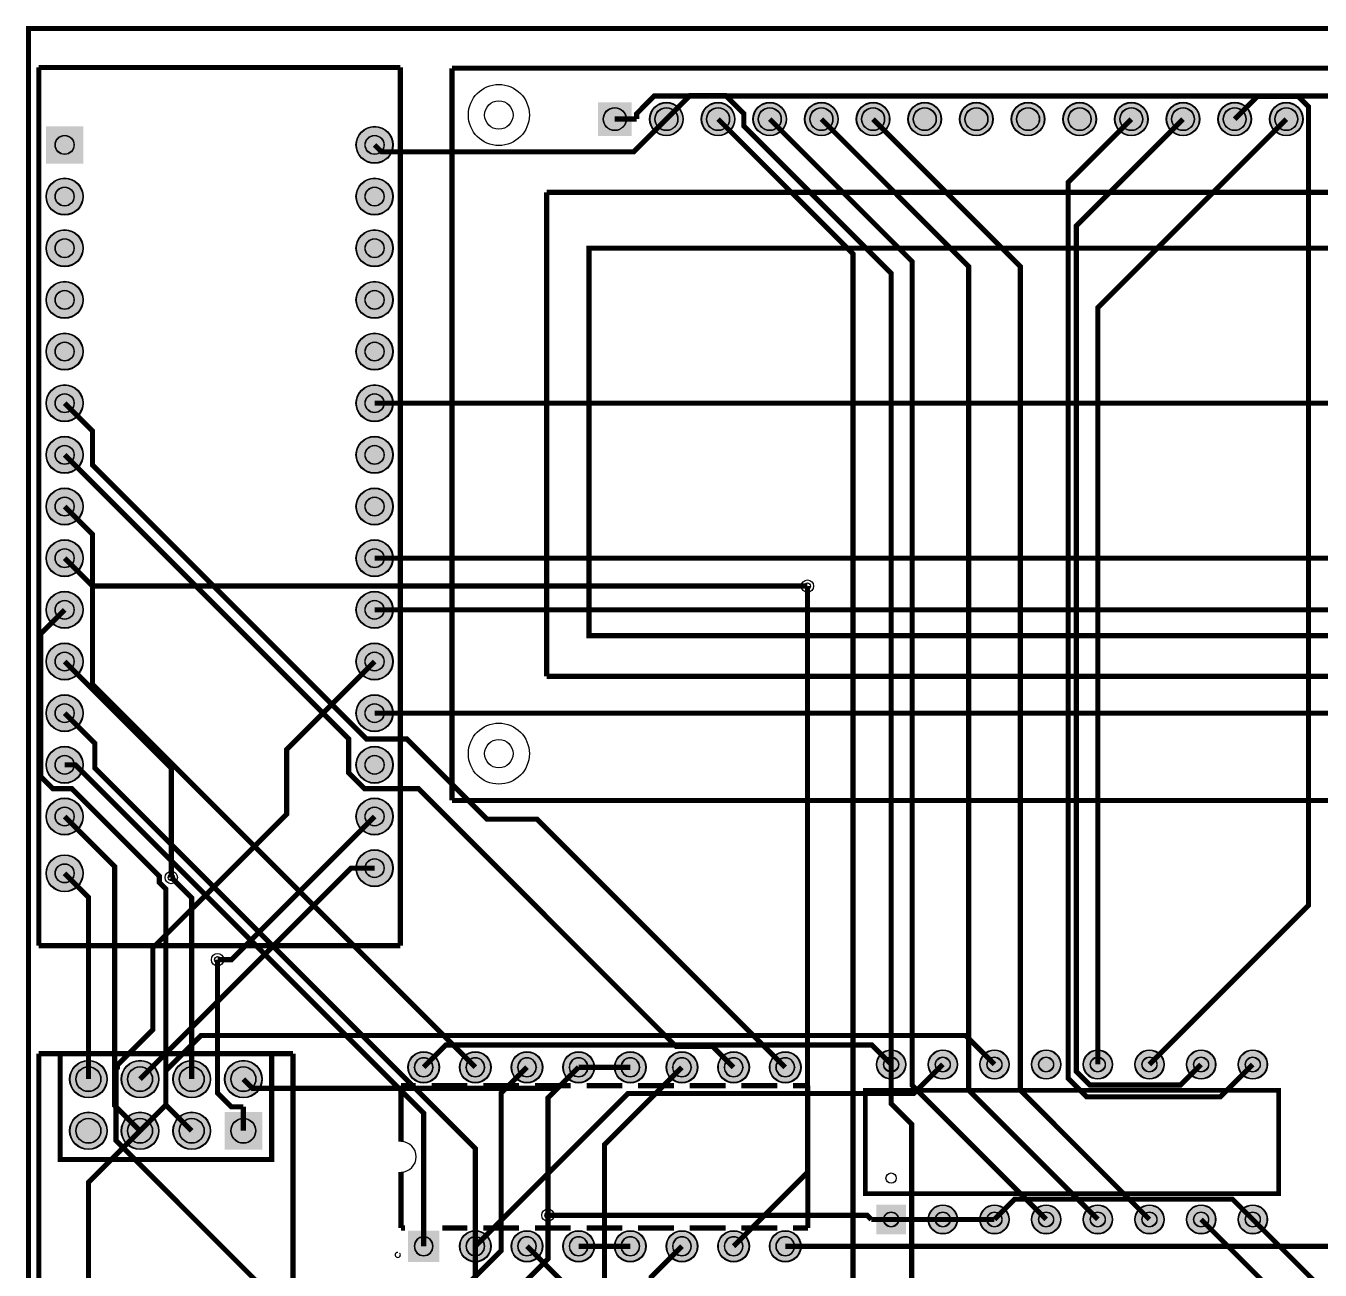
# Model space of a CAD drawing. Header units: millimetres. Extents: x 7 to 110, y 7 to 103.
# Drawn here: x 6.7 to 70.4, y 42.2 to 103.4 of the extents above; entities that cross this region are included whole.
import ezdxf

# ---------------------------------------------------------------- set-up
doc = ezdxf.new("R2010")
doc.units = ezdxf.units.MM
for name, color, linetype, true_color in [('BoardOutLine', 7, 'Continuous', 0xff00ff), ('BottomLayer', 7, 'Continuous', 0x0000ff), ('BottomSolderMaskLayer', 7, 'Continuous', 0xaa00ff), ('Document', 7, 'Continuous', 0xffffff), ('Hole', 7, 'Continuous', 0x222222), ('Multi-Layer', 7, 'Continuous', 0xc0c0c0), ('TopLayer', 7, 'Continuous', 0xff0000), ('TopSilkLayer', 7, 'Continuous', 0xffcc00), ('TopSolderMaskLayer', 7, 'Continuous', 0x800080)]:
    doc.layers.add(name, color=color, linetype=linetype, true_color=true_color)

msp = doc.modelspace()

# ---------------------------------------------------------------- hatches: boundary and pattern name
at = {"layer": 'BottomSolderMaskLayer'}
for points in [[(34.861, 99.621), (36.511, 99.621), (36.511, 97.971), (34.861, 97.971)], [(37.401, 98.796, 1), (39.051, 98.796, 1)], [(39.941, 98.796, 1), (41.591, 98.796, 1)], [(42.481, 98.796, 1), (44.131, 98.796, 1)], [(45.021, 98.796, 1), (46.672, 98.796, 1)], [(47.561, 98.796, 1), (49.212, 98.796, 1)], [(50.101, 98.796, 1), (51.752, 98.796, 1)], [(52.641, 98.796, 1), (54.292, 98.796, 1)], [(55.181, 98.796, 1), (56.832, 98.796, 1)], [(57.721, 98.796, 1), (59.372, 98.796, 1)], [(60.261, 98.796, 1), (61.912, 98.796, 1)], [(62.801, 98.796, 1), (64.452, 98.796, 1)], [(65.341, 98.796, 1), (66.992, 98.796, 1)], [(67.881, 98.796, 1), (69.532, 98.796, 1)], [(9.55, 98.44), (9.55, 96.612), (7.722, 96.612), (7.722, 98.44)], [(22.962, 97.526, 1), (24.79, 97.526, 1)], [(7.722, 94.986, 1), (9.55, 94.986, 1)], [(22.962, 94.986, 1), (24.79, 94.986, 1)], [(7.722, 92.446, 1), (9.55, 92.446, 1)], [(22.962, 92.446, 1), (24.79, 92.446, 1)], [(7.722, 89.906, 1), (9.55, 89.906, 1)], [(22.962, 89.906, 1), (24.79, 89.906, 1)], [(7.722, 87.366, 1), (9.55, 87.366, 1)], [(22.962, 87.366, 1), (24.79, 87.366, 1)], [(7.722, 84.826, 1), (9.55, 84.826, 1)], [(22.962, 84.826, 1), (24.79, 84.826, 1)], [(7.722, 82.286, 1), (9.55, 82.286, 1)], [(22.962, 82.286, 1), (24.79, 82.286, 1)], [(7.722, 79.746, 1), (9.55, 79.746, 1)], [(22.962, 79.746, 1), (24.79, 79.746, 1)], [(7.722, 77.206, 1), (9.55, 77.206, 1)], [(22.962, 77.206, 1), (24.79, 77.206, 1)], [(7.722, 74.666, 1), (9.55, 74.666, 1)], [(22.962, 74.666, 1), (24.79, 74.666, 1)], [(7.722, 72.126, 1), (9.55, 72.126, 1)], [(22.962, 72.126, 1), (24.79, 72.126, 1)], [(7.722, 69.586, 1), (9.55, 69.586, 1)], [(22.962, 69.586, 1), (24.79, 69.586, 1)], [(7.722, 67.046, 1), (9.55, 67.046, 1)], [(22.962, 67.046, 1), (24.79, 67.046, 1)], [(7.722, 64.506, 1), (9.55, 64.506, 1)], [(22.962, 64.506, 1), (24.79, 64.506, 1)], [(7.722, 61.712, 1), (9.55, 61.712, 1)], [(22.962, 61.966, 1), (24.79, 61.966, 1)], [(25.514, 52.175, 1), (27.065, 52.175, 1)], [(28.054, 52.175, 1), (29.605, 52.175, 1)], [(30.594, 52.175, 1), (32.145, 52.175, 1)], [(33.134, 52.175, 1), (34.685, 52.175, 1)], [(35.674, 52.175, 1), (37.225, 52.175, 1)], [(38.214, 52.175, 1), (39.765, 52.175, 1)], [(40.754, 52.175, 1), (42.305, 52.175, 1)], [(43.294, 52.175, 1), (44.845, 52.175, 1)], [(48.552, 52.314, 1), (50, 52.314, 1)], [(51.092, 52.314, 1), (52.54, 52.314, 1)], [(53.632, 52.314, 1), (55.08, 52.314, 1)], [(56.172, 52.314, 1), (57.62, 52.314, 1)], [(58.712, 52.314, 1), (60.16, 52.314, 1)], [(61.252, 52.314, 1), (62.7, 52.314, 1)], [(63.792, 52.314, 1), (65.24, 52.314, 1)], [(66.332, 52.314, 1), (67.78, 52.314, 1)], [(8.881, 51.594, 1), (10.731, 51.594, 1)], [(11.421, 51.594, 1), (13.272, 51.594, 1)], [(13.961, 51.594, 1), (15.812, 51.594, 1)], [(16.501, 51.594, 1), (18.352, 51.594, 1)], [(8.881, 49.054, 1), (10.731, 49.054, 1)], [(11.421, 49.054, 1), (13.272, 49.054, 1)], [(13.961, 49.054, 1), (15.812, 49.054, 1)], [(18.349, 49.979), (16.498, 49.979), (16.498, 48.128), (18.349, 48.128)], [(48.552, 45.418), (50, 45.418), (50, 43.97), (48.552, 43.97)], [(51.092, 44.694, 1), (52.54, 44.694, 1)], [(53.632, 44.694, 1), (55.08, 44.694, 1)], [(56.172, 44.694, 1), (57.62, 44.694, 1)], [(58.712, 44.694, 1), (60.16, 44.694, 1)], [(61.252, 44.694, 1), (62.7, 44.694, 1)], [(63.792, 44.694, 1), (65.24, 44.694, 1)], [(66.332, 44.694, 1), (67.78, 44.694, 1)], [(25.514, 42.599), (25.514, 44.15), (27.065, 44.15), (27.065, 42.599)], [(28.054, 43.375, 1), (29.605, 43.375, 1)], [(30.594, 43.375, 1), (32.145, 43.375, 1)], [(33.134, 43.375, 1), (34.685, 43.375, 1)], [(35.674, 43.375, 1), (37.225, 43.375, 1)], [(38.214, 43.375, 1), (39.765, 43.375, 1)], [(40.754, 43.375, 1), (42.305, 43.375, 1)], [(43.294, 43.375, 1), (44.845, 43.375, 1)]]:
    msp.add_hatch(color=256, dxfattribs=at).paths.add_polyline_path(points)
at = {"layer": 'Multi-Layer'}
for points in [[(34.886, 99.596), (36.486, 99.596), (36.486, 97.996), (34.886, 97.996)], [(37.426, 98.796, 1), (39.026, 98.796, 1)], [(39.966, 98.796, 1), (41.566, 98.796, 1)], [(42.506, 98.796, 1), (44.106, 98.796, 1)], [(45.046, 98.796, 1), (46.646, 98.796, 1)], [(47.586, 98.796, 1), (49.186, 98.796, 1)], [(50.126, 98.796, 1), (51.726, 98.796, 1)], [(52.666, 98.796, 1), (54.266, 98.796, 1)], [(55.206, 98.796, 1), (56.806, 98.796, 1)], [(57.746, 98.796, 1), (59.346, 98.796, 1)], [(60.286, 98.796, 1), (61.886, 98.796, 1)], [(62.826, 98.796, 1), (64.426, 98.796, 1)], [(65.366, 98.796, 1), (66.966, 98.796, 1)], [(67.906, 98.796, 1), (69.506, 98.796, 1)], [(9.525, 98.415), (9.525, 96.637), (7.747, 96.637), (7.747, 98.415)], [(22.987, 97.526, 1), (24.765, 97.526, 1)], [(7.747, 94.986, 1), (9.525, 94.986, 1)], [(22.987, 94.986, 1), (24.765, 94.986, 1)], [(7.747, 92.446, 1), (9.525, 92.446, 1)], [(22.987, 92.446, 1), (24.765, 92.446, 1)], [(7.747, 89.906, 1), (9.525, 89.906, 1)], [(22.987, 89.906, 1), (24.765, 89.906, 1)], [(7.747, 87.366, 1), (9.525, 87.366, 1)], [(22.987, 87.366, 1), (24.765, 87.366, 1)], [(7.747, 84.826, 1), (9.525, 84.826, 1)], [(22.987, 84.826, 1), (24.765, 84.826, 1)], [(7.747, 82.286, 1), (9.525, 82.286, 1)], [(22.987, 82.286, 1), (24.765, 82.286, 1)], [(7.747, 79.746, 1), (9.525, 79.746, 1)], [(22.987, 79.746, 1), (24.765, 79.746, 1)], [(7.747, 77.206, 1), (9.525, 77.206, 1)], [(22.987, 77.206, 1), (24.765, 77.206, 1)], [(7.747, 74.666, 1), (9.525, 74.666, 1)], [(22.987, 74.666, 1), (24.765, 74.666, 1)], [(7.747, 72.126, 1), (9.525, 72.126, 1)], [(22.987, 72.126, 1), (24.765, 72.126, 1)], [(7.747, 69.586, 1), (9.525, 69.586, 1)], [(22.987, 69.586, 1), (24.765, 69.586, 1)], [(7.747, 67.046, 1), (9.525, 67.046, 1)], [(22.987, 67.046, 1), (24.765, 67.046, 1)], [(7.747, 64.506, 1), (9.525, 64.506, 1)], [(22.987, 64.506, 1), (24.765, 64.506, 1)], [(7.747, 61.712, 1), (9.525, 61.712, 1)], [(22.987, 61.966, 1), (24.765, 61.966, 1)], [(25.539, 52.175, 1), (27.039, 52.175, 1)], [(28.079, 52.175, 1), (29.579, 52.175, 1)], [(30.619, 52.175, 1), (32.119, 52.175, 1)], [(33.159, 52.175, 1), (34.659, 52.175, 1)], [(35.699, 52.175, 1), (37.199, 52.175, 1)], [(38.239, 52.175, 1), (39.739, 52.175, 1)], [(40.779, 52.175, 1), (42.279, 52.175, 1)], [(43.319, 52.175, 1), (44.819, 52.175, 1)], [(48.578, 52.314, 1), (49.975, 52.314, 1)], [(51.118, 52.314, 1), (52.515, 52.314, 1)], [(53.658, 52.314, 1), (55.055, 52.314, 1)], [(56.198, 52.314, 1), (57.595, 52.314, 1)], [(58.738, 52.314, 1), (60.135, 52.314, 1)], [(61.278, 52.314, 1), (62.675, 52.314, 1)], [(63.818, 52.314, 1), (65.215, 52.314, 1)], [(66.358, 52.314, 1), (67.755, 52.314, 1)], [(8.906, 51.594, 1), (10.706, 51.594, 1)], [(11.446, 51.594, 1), (13.246, 51.594, 1)], [(13.986, 51.594, 1), (15.786, 51.594, 1)], [(16.526, 51.594, 1), (18.326, 51.594, 1)], [(8.906, 49.054, 1), (10.706, 49.054, 1)], [(11.446, 49.054, 1), (13.246, 49.054, 1)], [(13.986, 49.054, 1), (15.786, 49.054, 1)], [(18.323, 49.953), (16.523, 49.953), (16.523, 48.153), (18.323, 48.153)], [(48.578, 45.392), (49.975, 45.392), (49.975, 43.995), (48.578, 43.995)], [(51.118, 44.694, 1), (52.515, 44.694, 1)], [(53.658, 44.694, 1), (55.055, 44.694, 1)], [(56.198, 44.694, 1), (57.595, 44.694, 1)], [(58.738, 44.694, 1), (60.135, 44.694, 1)], [(61.278, 44.694, 1), (62.675, 44.694, 1)], [(63.818, 44.694, 1), (65.215, 44.694, 1)], [(66.358, 44.694, 1), (67.755, 44.694, 1)], [(25.539, 42.625), (25.539, 44.125), (27.039, 44.125), (27.039, 42.625)], [(28.079, 43.375, 1), (29.579, 43.375, 1)], [(30.619, 43.375, 1), (32.119, 43.375, 1)], [(33.159, 43.375, 1), (34.659, 43.375, 1)], [(35.699, 43.375, 1), (37.199, 43.375, 1)], [(38.239, 43.375, 1), (39.739, 43.375, 1)], [(40.779, 43.375, 1), (42.279, 43.375, 1)], [(43.319, 43.375, 1), (44.819, 43.375, 1)]]:
    msp.add_hatch(color=256, dxfattribs=at).paths.add_polyline_path(points)
at = {"layer": 'TopSolderMaskLayer'}
for points in [[(34.861, 99.621), (36.511, 99.621), (36.511, 97.971), (34.861, 97.971)], [(37.401, 98.796, 1), (39.051, 98.796, 1)], [(39.941, 98.796, 1), (41.591, 98.796, 1)], [(42.481, 98.796, 1), (44.131, 98.796, 1)], [(45.021, 98.796, 1), (46.672, 98.796, 1)], [(47.561, 98.796, 1), (49.212, 98.796, 1)], [(50.101, 98.796, 1), (51.752, 98.796, 1)], [(52.641, 98.796, 1), (54.292, 98.796, 1)], [(55.181, 98.796, 1), (56.832, 98.796, 1)], [(57.721, 98.796, 1), (59.372, 98.796, 1)], [(60.261, 98.796, 1), (61.912, 98.796, 1)], [(62.801, 98.796, 1), (64.452, 98.796, 1)], [(65.341, 98.796, 1), (66.992, 98.796, 1)], [(67.881, 98.796, 1), (69.532, 98.796, 1)], [(9.55, 98.44), (9.55, 96.612), (7.722, 96.612), (7.722, 98.44)], [(22.962, 97.526, 1), (24.79, 97.526, 1)], [(7.722, 94.986, 1), (9.55, 94.986, 1)], [(22.962, 94.986, 1), (24.79, 94.986, 1)], [(7.722, 92.446, 1), (9.55, 92.446, 1)], [(22.962, 92.446, 1), (24.79, 92.446, 1)], [(7.722, 89.906, 1), (9.55, 89.906, 1)], [(22.962, 89.906, 1), (24.79, 89.906, 1)], [(7.722, 87.366, 1), (9.55, 87.366, 1)], [(22.962, 87.366, 1), (24.79, 87.366, 1)], [(7.722, 84.826, 1), (9.55, 84.826, 1)], [(22.962, 84.826, 1), (24.79, 84.826, 1)], [(7.722, 82.286, 1), (9.55, 82.286, 1)], [(22.962, 82.286, 1), (24.79, 82.286, 1)], [(7.722, 79.746, 1), (9.55, 79.746, 1)], [(22.962, 79.746, 1), (24.79, 79.746, 1)], [(7.722, 77.206, 1), (9.55, 77.206, 1)], [(22.962, 77.206, 1), (24.79, 77.206, 1)], [(7.722, 74.666, 1), (9.55, 74.666, 1)], [(22.962, 74.666, 1), (24.79, 74.666, 1)], [(7.722, 72.126, 1), (9.55, 72.126, 1)], [(22.962, 72.126, 1), (24.79, 72.126, 1)], [(7.722, 69.586, 1), (9.55, 69.586, 1)], [(22.962, 69.586, 1), (24.79, 69.586, 1)], [(7.722, 67.046, 1), (9.55, 67.046, 1)], [(22.962, 67.046, 1), (24.79, 67.046, 1)], [(7.722, 64.506, 1), (9.55, 64.506, 1)], [(22.962, 64.506, 1), (24.79, 64.506, 1)], [(7.722, 61.712, 1), (9.55, 61.712, 1)], [(22.962, 61.966, 1), (24.79, 61.966, 1)], [(25.514, 52.175, 1), (27.065, 52.175, 1)], [(28.054, 52.175, 1), (29.605, 52.175, 1)], [(30.594, 52.175, 1), (32.145, 52.175, 1)], [(33.134, 52.175, 1), (34.685, 52.175, 1)], [(35.674, 52.175, 1), (37.225, 52.175, 1)], [(38.214, 52.175, 1), (39.765, 52.175, 1)], [(40.754, 52.175, 1), (42.305, 52.175, 1)], [(43.294, 52.175, 1), (44.845, 52.175, 1)], [(48.552, 52.314, 1), (50, 52.314, 1)], [(51.092, 52.314, 1), (52.54, 52.314, 1)], [(53.632, 52.314, 1), (55.08, 52.314, 1)], [(56.172, 52.314, 1), (57.62, 52.314, 1)], [(58.712, 52.314, 1), (60.16, 52.314, 1)], [(61.252, 52.314, 1), (62.7, 52.314, 1)], [(63.792, 52.314, 1), (65.24, 52.314, 1)], [(66.332, 52.314, 1), (67.78, 52.314, 1)], [(8.881, 51.594, 1), (10.731, 51.594, 1)], [(11.421, 51.594, 1), (13.272, 51.594, 1)], [(13.961, 51.594, 1), (15.812, 51.594, 1)], [(16.501, 51.594, 1), (18.352, 51.594, 1)], [(8.881, 49.054, 1), (10.731, 49.054, 1)], [(11.421, 49.054, 1), (13.272, 49.054, 1)], [(13.961, 49.054, 1), (15.812, 49.054, 1)], [(18.349, 49.979), (16.498, 49.979), (16.498, 48.128), (18.349, 48.128)], [(48.552, 45.418), (50, 45.418), (50, 43.97), (48.552, 43.97)], [(51.092, 44.694, 1), (52.54, 44.694, 1)], [(53.632, 44.694, 1), (55.08, 44.694, 1)], [(56.172, 44.694, 1), (57.62, 44.694, 1)], [(58.712, 44.694, 1), (60.16, 44.694, 1)], [(61.252, 44.694, 1), (62.7, 44.694, 1)], [(63.792, 44.694, 1), (65.24, 44.694, 1)], [(66.332, 44.694, 1), (67.78, 44.694, 1)], [(25.514, 42.599), (25.514, 44.15), (27.065, 44.15), (27.065, 42.599)], [(28.054, 43.375, 1), (29.605, 43.375, 1)], [(30.594, 43.375, 1), (32.145, 43.375, 1)], [(33.134, 43.375, 1), (34.685, 43.375, 1)], [(35.674, 43.375, 1), (37.225, 43.375, 1)], [(38.214, 43.375, 1), (39.765, 43.375, 1)], [(40.754, 43.375, 1), (42.305, 43.375, 1)], [(43.294, 43.375, 1), (44.845, 43.375, 1)]]:
    msp.add_hatch(color=256, dxfattribs=at).paths.add_polyline_path(points)

# ---------------------------------------------------------------- linework, layer by layer
at = {"layer": 'BoardOutLine', "const_width": 0.254}
msp.add_lwpolyline([(6.858, 103.251), (109.093, 103.251), (109.093, 6.655), (6.858, 6.655), (6.858, 103.251)], close=True, dxfattribs=at)
at = {"layer": 'BottomLayer', "const_width": 0.254}
for points in [[(38.226, 98.796), (39.379, 99.949), (41.151, 99.949), (42.036, 99.064), (42.036, 98.456), (49.276, 91.216), (49.276, 52.314)], [(66.166, 98.796), (67.278, 99.908), (69.301, 99.908), (69.797, 99.411), (69.797, 60.135), (61.976, 52.314)], [(40.766, 98.796), (47.399, 92.164), (47.399, 39.559), (64.605, 22.352), (66.147, 22.352)], [(56.896, 44.694), (50.312, 51.278), (50.312, 91.79), (43.306, 98.796)], [(59.436, 44.694), (53.086, 51.044), (53.086, 91.556), (45.846, 98.796)], [(61.976, 44.694), (55.626, 51.044), (55.626, 91.556), (48.386, 98.796)], [(67.056, 52.314), (65.463, 50.72), (58.887, 50.72), (57.976, 51.631), (57.976, 95.686), (61.086, 98.796)], [(64.516, 52.314), (63.511, 51.308), (59.038, 51.308), (58.384, 51.962), (58.384, 93.554), (63.626, 98.796)], [(59.436, 52.314), (59.436, 89.526), (68.706, 98.796)], [(8.636, 84.826), (10.006, 83.456), (10.006, 81.793), (23.483, 68.316), (25.463, 68.316), (29.407, 64.372), (31.872, 64.372), (44.069, 52.175)], [(41.529, 52.175), (40.498, 53.206), (38.696, 53.206), (26.027, 65.876), (23.383, 65.876), (22.606, 66.653), (22.606, 68.316), (8.636, 82.286)], [(28.829, 52.175), (10.006, 70.998), (10.006, 78.376), (8.636, 79.746)], [(41.529, 43.375), (45.16, 47.005), (45.16, 75.836)], [(8.636, 74.666), (7.465, 73.495), (7.465, 66.472), (8.062, 65.875), (8.983, 65.875), (13.295, 61.564), (13.295, 61.264), (13.616, 60.942), (13.616, 50.324), (14.886, 49.054)], [(8.636, 69.586), (10.125, 68.097), (10.125, 66.881), (28.829, 48.177), (28.829, 43.375)], [(26.289, 43.375), (26.289, 49.926), (9.169, 67.046), (8.636, 67.046)], [(8.636, 64.506), (11.096, 62.046), (11.096, 50.304), (12.346, 49.054)], [(9.806, 51.594), (9.806, 60.542), (8.636, 61.712)], [(14.886, 51.594), (14.886, 60.5), (13.88, 61.506)], [(17.424, 50.233), (16.834, 50.233), (16.156, 50.91), (16.156, 57.465)], [(31.369, 52.175), (30.099, 50.905), (30.099, 43.163), (27.626, 40.69), (27.193, 40.69), (13.589, 27.086), (13.589, 22.606)], [(38.989, 52.175), (35.179, 48.365), (35.179, 33.782), (24.003, 22.606)], [(32.4, 44.9), (32.4, 50.666), (33.909, 52.175)], [(49.276, 52.314), (49.276, 50.382), (50.287, 49.371), (50.287, 38.212), (63.647, 24.852)], [(17.424, 49.053), (17.424, 50.233)], [(12.346, 49.054), (9.808, 46.515), (9.808, 14.212), (14.054, 9.967), (14.446, 9.967), (14.446, 9.966)], [(24.106, 34.459), (32.4, 42.753), (32.4, 44.9)], [(64.516, 44.694), (68.068, 41.142), (68.068, 8.626)], [(67.056, 44.694), (72.092, 39.658), (72.092, 34.407)], [(38.989, 43.375), (37.483, 41.869), (37.483, 21.572), (38.481, 20.574)]]:
    msp.add_lwpolyline(points, dxfattribs=at)
at = {"layer": 'BottomSolderMaskLayer'}
for points in [[(25.824, 52.178), (25.824, 52.172)], [(26.754, 52.178), (26.754, 52.172)], [(28.364, 52.178), (28.364, 52.172)], [(29.294, 52.178), (29.294, 52.172)], [(30.904, 52.178), (30.904, 52.172)], [(31.834, 52.178), (31.834, 52.172)], [(33.444, 52.178), (33.444, 52.172)], [(34.374, 52.178), (34.374, 52.172)], [(35.984, 52.178), (35.984, 52.172)], [(36.914, 52.178), (36.914, 52.172)], [(38.524, 52.178), (38.524, 52.172)], [(39.454, 52.178), (39.454, 52.172)], [(41.064, 52.178), (41.064, 52.172)], [(41.994, 52.178), (41.994, 52.172)], [(43.604, 52.178), (43.604, 52.172)], [(44.534, 52.178), (44.534, 52.172)], [(25.824, 43.378), (25.824, 43.372)], [(26.754, 43.378), (26.754, 43.372)], [(28.364, 43.378), (28.364, 43.372)], [(29.294, 43.378), (29.294, 43.372)], [(30.904, 43.378), (30.904, 43.372)], [(31.834, 43.378), (31.834, 43.372)], [(33.444, 43.378), (33.444, 43.372)], [(34.374, 43.378), (34.374, 43.372)], [(35.984, 43.378), (35.984, 43.372)], [(36.914, 43.378), (36.914, 43.372)], [(38.524, 43.378), (38.524, 43.372)], [(39.454, 43.378), (39.454, 43.372)], [(41.064, 43.378), (41.064, 43.372)], [(41.994, 43.378), (41.994, 43.372)], [(43.604, 43.378), (43.604, 43.372)], [(44.534, 43.378), (44.534, 43.372)]]:
    msp.add_lwpolyline(points, close=True, dxfattribs=at)
for centre, radius in [((35.686, 98.796), 0.567), ((38.226, 98.796), 0.825), ((38.226, 98.796), 0.567), ((40.766, 98.796), 0.825), ((40.766, 98.796), 0.567), ((43.306, 98.796), 0.825), ((43.306, 98.796), 0.567), ((45.846, 98.796), 0.825), ((45.846, 98.796), 0.567), ((48.386, 98.796), 0.825), ((48.386, 98.796), 0.567), ((50.926, 98.796), 0.825), ((50.926, 98.796), 0.567), ((53.466, 98.796), 0.825), ((53.466, 98.796), 0.567), ((56.006, 98.796), 0.825), ((56.006, 98.796), 0.567), ((58.546, 98.796), 0.825), ((58.546, 98.796), 0.567), ((61.086, 98.796), 0.825), ((61.086, 98.796), 0.567), ((63.626, 98.796), 0.825), ((63.626, 98.796), 0.567), ((66.166, 98.796), 0.825), ((66.166, 98.796), 0.567), ((68.706, 98.796), 0.825), ((68.706, 98.796), 0.567), ((23.876, 97.526), 0.914), ((8.636, 97.526), 0.47), ((23.876, 97.526), 0.47), ((8.636, 94.986), 0.914), ((8.636, 94.986), 0.47), ((23.876, 94.986), 0.914), ((23.876, 94.986), 0.47), ((8.636, 92.446), 0.914), ((8.636, 92.446), 0.47), ((23.876, 92.446), 0.914), ((23.876, 92.446), 0.47), ((8.636, 89.906), 0.914), ((8.636, 89.906), 0.47), ((23.876, 89.906), 0.914), ((23.876, 89.906), 0.47), ((8.636, 87.366), 0.914), ((8.636, 87.366), 0.47), ((23.876, 87.366), 0.914), ((23.876, 87.366), 0.47), ((8.636, 84.826), 0.914), ((8.636, 84.826), 0.47), ((23.876, 84.826), 0.914), ((23.876, 84.826), 0.47), ((8.636, 82.286), 0.914), ((8.636, 82.286), 0.47), ((23.876, 82.286), 0.914), ((23.876, 82.286), 0.47), ((8.636, 79.746), 0.914), ((8.636, 79.746), 0.47), ((23.876, 79.746), 0.914), ((23.876, 79.746), 0.47), ((8.636, 77.206), 0.914), ((8.636, 77.206), 0.47), ((23.876, 77.206), 0.914), ((23.876, 77.206), 0.47), ((8.636, 74.666), 0.914), ((8.636, 74.666), 0.47), ((23.876, 74.666), 0.914), ((23.876, 74.666), 0.47), ((8.636, 72.126), 0.914), ((8.636, 72.126), 0.47), ((23.876, 72.126), 0.914), ((23.876, 72.126), 0.47), ((8.636, 69.586), 0.914), ((8.636, 69.586), 0.47), ((23.876, 69.586), 0.914), ((23.876, 69.586), 0.47), ((8.636, 67.046), 0.914), ((8.636, 67.046), 0.47), ((23.876, 67.046), 0.914), ((23.876, 67.046), 0.47), ((8.636, 64.506), 0.914), ((8.636, 64.506), 0.47), ((23.876, 64.506), 0.914), ((23.876, 64.506), 0.47), ((8.636, 61.712), 0.914), ((23.876, 61.966), 0.914), ((23.876, 61.966), 0.47), ((8.636, 61.712), 0.47), ((26.289, 52.175), 0.775), ((28.829, 52.175), 0.775), ((31.369, 52.175), 0.775), ((33.909, 52.175), 0.775), ((36.449, 52.175), 0.775), ((38.989, 52.175), 0.775), ((41.529, 52.175), 0.775), ((44.069, 52.175), 0.775), ((49.276, 52.314), 0.724), ((51.816, 52.314), 0.724), ((54.356, 52.314), 0.724), ((56.896, 52.314), 0.724), ((59.436, 52.314), 0.724), ((61.976, 52.314), 0.724), ((64.516, 52.314), 0.724), ((67.056, 52.314), 0.724), ((9.806, 51.594), 0.925), ((9.806, 51.593), 0.617), ((12.346, 51.594), 0.925), ((12.346, 51.593), 0.617), ((14.886, 51.594), 0.925), ((14.886, 51.593), 0.617), ((17.426, 51.594), 0.925), ((17.426, 51.593), 0.617), ((49.276, 52.314), 0.369), ((51.816, 52.314), 0.369), ((54.356, 52.314), 0.369), ((56.896, 52.314), 0.369), ((59.436, 52.314), 0.369), ((61.976, 52.314), 0.369), ((64.516, 52.314), 0.369), ((67.056, 52.314), 0.369), ((9.806, 49.054), 0.925), ((9.806, 49.053), 0.617), ((12.346, 49.054), 0.925), ((12.346, 49.053), 0.617), ((14.886, 49.054), 0.925), ((14.886, 49.053), 0.617), ((17.423, 49.053), 0.617), ((51.816, 44.694), 0.724), ((54.356, 44.694), 0.724), ((56.896, 44.694), 0.724), ((59.436, 44.694), 0.724), ((61.976, 44.694), 0.724), ((64.516, 44.694), 0.724), ((67.056, 44.694), 0.724), ((49.276, 44.694), 0.369), ((51.816, 44.694), 0.369), ((54.356, 44.694), 0.369), ((56.896, 44.694), 0.369), ((59.436, 44.694), 0.369), ((61.976, 44.694), 0.369), ((64.516, 44.694), 0.369), ((67.056, 44.694), 0.369), ((28.829, 43.375), 0.775), ((31.369, 43.375), 0.775), ((33.909, 43.375), 0.775), ((36.449, 43.375), 0.775), ((38.989, 43.375), 0.775), ((41.529, 43.375), 0.775), ((44.069, 43.375), 0.775)]:
    msp.add_circle(centre, radius, dxfattribs=at)
for centre, start, end in [((26.289, 52.178), 360, 180), ((28.829, 52.178), 360, 180), ((31.369, 52.178), 360, 180), ((33.909, 52.178), 360, 180), ((36.449, 52.178), 360, 180), ((38.989, 52.178), 360, 180), ((41.529, 52.178), 360, 180), ((44.069, 52.178), 360, 180), ((26.289, 52.172), 180, 360), ((28.829, 52.172), 180, 360), ((31.369, 52.172), 180, 360), ((33.909, 52.172), 180, 360), ((36.449, 52.172), 180, 360), ((38.989, 52.172), 180, 360), ((41.529, 52.172), 180, 360), ((44.069, 52.172), 180, 360), ((26.289, 43.378), 360, 180), ((26.289, 43.372), 180, 360), ((28.829, 43.378), 360, 180), ((28.829, 43.372), 180, 360), ((31.369, 43.378), 360, 180), ((31.369, 43.372), 180, 360), ((33.909, 43.378), 360, 180), ((33.909, 43.372), 180, 360), ((36.449, 43.378), 360, 180), ((36.449, 43.372), 180, 360), ((38.989, 43.378), 360, 180), ((38.989, 43.372), 180, 360), ((41.529, 43.378), 360, 180), ((41.529, 43.372), 180, 360), ((44.069, 43.378), 360, 180), ((44.069, 43.372), 180, 360)]:
    msp.add_arc(centre, 0.465, start, end, dxfattribs=at)
at = {"layer": 'Document'}
for centre in [(29.986, 98.996), (29.986, 67.596)]:
    msp.add_circle(centre, 0.7, dxfattribs=at)
at = {"layer": 'Hole'}
for centre in [(45.16, 75.836), (13.88, 61.506), (16.156, 57.465), (32.4, 44.9)]:
    msp.add_circle(centre, 0.152, dxfattribs=at)
at = {"layer": 'Multi-Layer'}
for points in [[(25.839, 52.177), (25.839, 52.172)], [(26.739, 52.177), (26.739, 52.172)], [(28.379, 52.177), (28.379, 52.172)], [(29.279, 52.177), (29.279, 52.172)], [(30.919, 52.177), (30.919, 52.172)], [(31.819, 52.177), (31.819, 52.172)], [(33.459, 52.177), (33.459, 52.172)], [(34.359, 52.177), (34.359, 52.172)], [(35.999, 52.177), (35.999, 52.172)], [(36.899, 52.177), (36.899, 52.172)], [(38.539, 52.177), (38.539, 52.172)], [(39.439, 52.177), (39.439, 52.172)], [(41.079, 52.177), (41.079, 52.172)], [(41.979, 52.177), (41.979, 52.172)], [(43.619, 52.177), (43.619, 52.172)], [(44.519, 52.177), (44.519, 52.172)], [(25.839, 43.377), (25.839, 43.372)], [(26.739, 43.377), (26.739, 43.372)], [(28.379, 43.377), (28.379, 43.372)], [(29.279, 43.377), (29.279, 43.372)], [(30.919, 43.377), (30.919, 43.372)], [(31.819, 43.377), (31.819, 43.372)], [(33.459, 43.377), (33.459, 43.372)], [(34.359, 43.377), (34.359, 43.372)], [(35.999, 43.377), (35.999, 43.372)], [(36.899, 43.377), (36.899, 43.372)], [(38.539, 43.377), (38.539, 43.372)], [(39.439, 43.377), (39.439, 43.372)], [(41.079, 43.377), (41.079, 43.372)], [(41.979, 43.377), (41.979, 43.372)], [(43.619, 43.377), (43.619, 43.372)], [(44.519, 43.377), (44.519, 43.372)]]:
    msp.add_lwpolyline(points, close=True, dxfattribs=at)
for centre, radius in [((29.986, 98.996), 1.5), ((35.686, 98.796), 0.55), ((38.226, 98.796), 0.8), ((38.226, 98.796), 0.55), ((40.766, 98.796), 0.8), ((40.766, 98.796), 0.55), ((43.306, 98.796), 0.8), ((43.306, 98.796), 0.55), ((45.846, 98.796), 0.8), ((45.846, 98.796), 0.55), ((48.386, 98.796), 0.8), ((48.386, 98.796), 0.55), ((50.926, 98.796), 0.8), ((50.926, 98.796), 0.55), ((53.466, 98.796), 0.8), ((53.466, 98.796), 0.55), ((56.006, 98.796), 0.8), ((56.006, 98.796), 0.55), ((58.546, 98.796), 0.8), ((58.546, 98.796), 0.55), ((61.086, 98.796), 0.8), ((61.086, 98.796), 0.55), ((63.626, 98.796), 0.8), ((63.626, 98.796), 0.55), ((66.166, 98.796), 0.8), ((66.166, 98.796), 0.55), ((68.706, 98.796), 0.8), ((68.706, 98.796), 0.55), ((23.876, 97.526), 0.889), ((8.636, 97.526), 0.457), ((23.876, 97.526), 0.457), ((8.636, 94.986), 0.889), ((23.876, 94.986), 0.889), ((8.636, 94.986), 0.457), ((23.876, 94.986), 0.457), ((8.636, 92.446), 0.889), ((23.876, 92.446), 0.889), ((8.636, 92.446), 0.457), ((23.876, 92.446), 0.457), ((8.636, 89.906), 0.889), ((23.876, 89.906), 0.889), ((8.636, 89.906), 0.457), ((23.876, 89.906), 0.457), ((8.636, 87.366), 0.889), ((8.636, 87.366), 0.457), ((23.876, 87.366), 0.889), ((23.876, 87.366), 0.457), ((8.636, 84.826), 0.889), ((8.636, 84.826), 0.457), ((23.876, 84.826), 0.889), ((23.876, 84.826), 0.457), ((8.636, 82.286), 0.889), ((8.636, 82.286), 0.457), ((23.876, 82.286), 0.889), ((23.876, 82.286), 0.457), ((8.636, 79.746), 0.889), ((8.636, 79.746), 0.457), ((23.876, 79.746), 0.889), ((23.876, 79.746), 0.457), ((8.636, 77.206), 0.889), ((8.636, 77.206), 0.457), ((23.876, 77.206), 0.889), ((23.876, 77.206), 0.457), ((45.16, 75.836), 0.305), ((8.636, 74.666), 0.889), ((8.636, 74.666), 0.457), ((23.876, 74.666), 0.889), ((23.876, 74.666), 0.457), ((8.636, 72.126), 0.889), ((8.636, 72.126), 0.457), ((23.876, 72.126), 0.889), ((23.876, 72.126), 0.457), ((8.636, 69.586), 0.889), ((8.636, 69.586), 0.457), ((23.876, 69.586), 0.889), ((23.876, 69.586), 0.457), ((29.986, 67.596), 1.5), ((8.636, 67.046), 0.889), ((8.636, 67.046), 0.457), ((23.876, 67.046), 0.889), ((23.876, 67.046), 0.457), ((8.636, 64.506), 0.889), ((8.636, 64.506), 0.457), ((23.876, 64.506), 0.889), ((23.876, 64.506), 0.457), ((8.636, 61.712), 0.889), ((23.876, 61.966), 0.889), ((23.876, 61.966), 0.457), ((8.636, 61.712), 0.457), ((13.88, 61.506), 0.305), ((16.156, 57.465), 0.305), ((26.289, 52.175), 0.75), ((28.829, 52.175), 0.75), ((31.369, 52.175), 0.75), ((33.909, 52.175), 0.75), ((36.449, 52.175), 0.75), ((38.989, 52.175), 0.75), ((41.529, 52.175), 0.75), ((44.069, 52.175), 0.75), ((49.276, 52.314), 0.699), ((51.816, 52.314), 0.699), ((54.356, 52.314), 0.699), ((56.896, 52.314), 0.699), ((59.436, 52.314), 0.699), ((61.976, 52.314), 0.699), ((64.516, 52.314), 0.699), ((67.056, 52.314), 0.699), ((9.806, 51.594), 0.9), ((9.806, 51.593), 0.6), ((12.346, 51.594), 0.9), ((12.346, 51.593), 0.6), ((14.886, 51.594), 0.9), ((14.886, 51.593), 0.6), ((17.426, 51.594), 0.9), ((17.426, 51.593), 0.6), ((49.276, 52.314), 0.356), ((51.816, 52.314), 0.356), ((54.356, 52.314), 0.356), ((56.896, 52.314), 0.356), ((59.436, 52.314), 0.356), ((61.976, 52.314), 0.356), ((64.516, 52.314), 0.356), ((67.056, 52.314), 0.356), ((9.806, 49.054), 0.9), ((9.806, 49.053), 0.6), ((12.346, 49.054), 0.9), ((12.346, 49.053), 0.6), ((14.886, 49.054), 0.9), ((14.886, 49.053), 0.6), ((17.423, 49.053), 0.6), ((32.4, 44.9), 0.305), ((51.816, 44.694), 0.699), ((54.356, 44.694), 0.699), ((56.896, 44.694), 0.699), ((59.436, 44.694), 0.699), ((61.976, 44.694), 0.699), ((64.516, 44.694), 0.699), ((67.056, 44.694), 0.699), ((49.276, 44.694), 0.356), ((51.816, 44.694), 0.356), ((54.356, 44.694), 0.356), ((56.896, 44.694), 0.356), ((59.436, 44.694), 0.356), ((61.976, 44.694), 0.356), ((64.516, 44.694), 0.356), ((67.056, 44.694), 0.356), ((28.829, 43.375), 0.75), ((31.369, 43.375), 0.75), ((33.909, 43.375), 0.75), ((36.449, 43.375), 0.75), ((38.989, 43.375), 0.75), ((41.529, 43.375), 0.75), ((44.069, 43.375), 0.75)]:
    msp.add_circle(centre, radius, dxfattribs=at)
for centre, start, end in [((26.289, 52.177), 360, 180), ((28.829, 52.177), 360, 180), ((31.369, 52.177), 360, 180), ((33.909, 52.177), 360, 180), ((36.449, 52.177), 360, 180), ((38.989, 52.177), 360, 180), ((41.529, 52.177), 360, 180), ((44.069, 52.177), 360, 180), ((26.289, 52.172), 180, 360), ((28.829, 52.172), 180, 360), ((31.369, 52.172), 180, 360), ((33.909, 52.172), 180, 360), ((36.449, 52.172), 180, 360), ((38.989, 52.172), 180, 360), ((41.529, 52.172), 180, 360), ((44.069, 52.172), 180, 360), ((26.289, 43.377), 360, 180), ((26.289, 43.372), 180, 360), ((28.829, 43.377), 360, 180), ((28.829, 43.372), 180, 360), ((31.369, 43.377), 360, 180), ((31.369, 43.372), 180, 360), ((33.909, 43.377), 360, 180), ((33.909, 43.372), 180, 360), ((36.449, 43.377), 360, 180), ((36.449, 43.372), 180, 360), ((38.989, 43.377), 360, 180), ((38.989, 43.372), 180, 360), ((41.529, 43.377), 360, 180), ((41.529, 43.372), 180, 360), ((44.069, 43.377), 360, 180), ((44.069, 43.372), 180, 360)]:
    msp.add_arc(centre, 0.45, start, end, dxfattribs=at)
at = {"layer": 'TopLayer', "const_width": 0.254}
for points in [[(73.786, 98.796), (72.653, 99.93), (37.629, 99.93), (36.766, 99.066), (36.766, 98.796)], [(38.226, 98.796), (36.614, 97.184), (24.218, 97.184), (23.876, 97.526)], [(35.686, 98.796), (36.766, 98.796)], [(23.876, 84.826), (76.72, 84.826)], [(8.636, 77.206), (10.006, 75.836), (45.16, 75.836)], [(23.876, 77.206), (83.554, 77.206)], [(23.876, 74.666), (84.582, 74.666)], [(13.88, 61.506), (13.88, 66.882), (8.636, 72.126)], [(28.131, 32.098), (23.182, 37.047), (22.683, 37.047), (11.165, 48.565), (11.165, 52.083), (11.233, 52.15), (11.233, 52.289), (12.976, 54.032), (12.976, 58.051), (19.55, 64.624), (19.55, 67.8), (23.876, 72.126)], [(23.876, 69.586), (72.711, 69.586)], [(23.876, 64.506), (16.835, 57.465), (16.156, 57.465)], [(12.346, 51.594), (22.719, 61.966), (23.876, 61.966)], [(44.069, 43.375), (71.064, 43.375), (83.165, 55.476)], [(12.346, 49.054), (13.616, 50.324), (13.616, 52.011), (15.343, 53.738), (52.932, 53.738), (54.356, 52.314)], [(49.276, 52.314), (48.322, 53.268), (27.382, 53.268), (26.289, 52.175)], [(33.909, 52.175), (32.878, 51.144), (17.876, 51.144), (17.426, 51.594)], [(51.816, 52.314), (50.391, 50.889), (36.343, 50.889), (28.829, 43.375)], [(36.449, 52.175), (33.909, 52.175)], [(54.356, 44.694), (55.353, 45.691), (66.059, 45.691), (67.056, 44.694)], [(32.4, 44.9), (48.092, 44.9), (48.298, 44.694)], [(49.276, 44.694), (48.298, 44.694)], [(51.816, 44.694), (49.276, 44.694)], [(54.356, 44.694), (51.816, 44.694)], [(28.829, 43.375), (28.829, 41.498), (27.435, 40.104)], [(31.369, 43.375), (36.48, 38.264), (38.729, 38.264)], [(36.449, 43.375), (33.909, 43.375)]]:
    msp.add_lwpolyline(points, dxfattribs=at)
at = {"layer": 'TopSilkLayer', "const_width": 0.254}
for points in [[(25.146, 101.336), (7.366, 101.336)], [(7.366, 101.336), (7.366, 58.156)], [(25.146, 58.156), (25.146, 101.336)], [(27.686, 101.296), (107.686, 101.296)], [(27.686, 101.296), (27.686, 65.296)], [(32.336, 95.196), (32.336, 71.396)], [(32.336, 95.196), (103.036, 95.196)], [(32.336, 71.396), (102.996, 71.396)], [(27.686, 65.296), (107.686, 65.296)], [(7.366, 58.156), (25.146, 58.156)], [(7.366, 52.844), (7.366, 31.644)], [(7.366, 52.844), (19.866, 52.844)], [(19.866, 31.644), (19.866, 52.844)], [(25.179, 51.275), (25.902, 51.275)], [(25.179, 51.275), (25.179, 48.525)], [(26.676, 51.275), (28.442, 51.275)], [(29.216, 51.275), (30.982, 51.275)], [(31.756, 51.275), (33.522, 51.275)], [(34.296, 51.275), (36.062, 51.275)], [(36.836, 51.275), (38.602, 51.275)], [(39.376, 51.275), (41.142, 51.275)], [(41.916, 51.275), (43.682, 51.275)], [(44.456, 51.275), (45.179, 51.275)], [(45.179, 51.275), (45.179, 44.275)], [(25.179, 44.275), (25.179, 47.025)], [(25.179, 44.275), (25.364, 44.275)], [(27.214, 44.275), (28.442, 44.275)], [(29.216, 44.275), (30.982, 44.275)], [(31.756, 44.275), (33.522, 44.275)], [(34.296, 44.275), (36.062, 44.275)], [(36.836, 44.275), (38.602, 44.275)], [(39.376, 44.275), (41.142, 44.275)], [(41.916, 44.275), (43.682, 44.275)], [(44.456, 44.275), (45.179, 44.275)]]:
    msp.add_lwpolyline(points, dxfattribs=at)
at = {"layer": 'TopSilkLayer'}
for points, const_width in [([(34.416, 92.446), (100.456, 92.446), (100.456, 73.396), (34.416, 73.396), (34.416, 92.446)], 0.254), ([(18.816, 47.644), (8.416, 47.644), (8.416, 52.844), (18.816, 52.844), (18.816, 47.644)], 0.254), ([(48.006, 45.964), (68.326, 45.964), (68.326, 51.044), (48.006, 51.044), (48.006, 45.964)], 0.229)]:
    msp.add_lwpolyline(points, close=True, dxfattribs=dict(at, const_width=const_width))
msp.add_circle((49.276, 46.726), 0.254, dxfattribs=at)
for centre, radius, start, end in [((25.175, 47.775), 0.75, 270.33545, 89.66844), ((25.019, 42.949), 0.125, 90, 49.12136)]:
    msp.add_arc(centre, radius, start, end, dxfattribs=at)
at = {"layer": 'TopSolderMaskLayer'}
for points in [[(25.824, 52.178), (25.824, 52.172)], [(26.754, 52.178), (26.754, 52.172)], [(28.364, 52.178), (28.364, 52.172)], [(29.294, 52.178), (29.294, 52.172)], [(30.904, 52.178), (30.904, 52.172)], [(31.834, 52.178), (31.834, 52.172)], [(33.444, 52.178), (33.444, 52.172)], [(34.374, 52.178), (34.374, 52.172)], [(35.984, 52.178), (35.984, 52.172)], [(36.914, 52.178), (36.914, 52.172)], [(38.524, 52.178), (38.524, 52.172)], [(39.454, 52.178), (39.454, 52.172)], [(41.064, 52.178), (41.064, 52.172)], [(41.994, 52.178), (41.994, 52.172)], [(43.604, 52.178), (43.604, 52.172)], [(44.534, 52.178), (44.534, 52.172)], [(25.824, 43.378), (25.824, 43.372)], [(26.754, 43.378), (26.754, 43.372)], [(28.364, 43.378), (28.364, 43.372)], [(29.294, 43.378), (29.294, 43.372)], [(30.904, 43.378), (30.904, 43.372)], [(31.834, 43.378), (31.834, 43.372)], [(33.444, 43.378), (33.444, 43.372)], [(34.374, 43.378), (34.374, 43.372)], [(35.984, 43.378), (35.984, 43.372)], [(36.914, 43.378), (36.914, 43.372)], [(38.524, 43.378), (38.524, 43.372)], [(39.454, 43.378), (39.454, 43.372)], [(41.064, 43.378), (41.064, 43.372)], [(41.994, 43.378), (41.994, 43.372)], [(43.604, 43.378), (43.604, 43.372)], [(44.534, 43.378), (44.534, 43.372)]]:
    msp.add_lwpolyline(points, close=True, dxfattribs=at)
for centre, radius in [((35.686, 98.796), 0.567), ((38.226, 98.796), 0.825), ((38.226, 98.796), 0.567), ((40.766, 98.796), 0.825), ((40.766, 98.796), 0.567), ((43.306, 98.796), 0.825), ((43.306, 98.796), 0.567), ((45.846, 98.796), 0.825), ((45.846, 98.796), 0.567), ((48.386, 98.796), 0.825), ((48.386, 98.796), 0.567), ((50.926, 98.796), 0.825), ((50.926, 98.796), 0.567), ((53.466, 98.796), 0.825), ((53.466, 98.796), 0.567), ((56.006, 98.796), 0.825), ((56.006, 98.796), 0.567), ((58.546, 98.796), 0.825), ((58.546, 98.796), 0.567), ((61.086, 98.796), 0.825), ((61.086, 98.796), 0.567), ((63.626, 98.796), 0.825), ((63.626, 98.796), 0.567), ((66.166, 98.796), 0.825), ((66.166, 98.796), 0.567), ((68.706, 98.796), 0.825), ((68.706, 98.796), 0.567), ((23.876, 97.526), 0.914), ((8.636, 97.526), 0.47), ((23.876, 97.526), 0.47), ((8.636, 94.986), 0.914), ((8.636, 94.986), 0.47), ((23.876, 94.986), 0.914), ((23.876, 94.986), 0.47), ((8.636, 92.446), 0.914), ((8.636, 92.446), 0.47), ((23.876, 92.446), 0.914), ((23.876, 92.446), 0.47), ((8.636, 89.906), 0.914), ((8.636, 89.906), 0.47), ((23.876, 89.906), 0.914), ((23.876, 89.906), 0.47), ((8.636, 87.366), 0.914), ((8.636, 87.366), 0.47), ((23.876, 87.366), 0.914), ((23.876, 87.366), 0.47), ((8.636, 84.826), 0.914), ((8.636, 84.826), 0.47), ((23.876, 84.826), 0.914), ((23.876, 84.826), 0.47), ((8.636, 82.286), 0.914), ((8.636, 82.286), 0.47), ((23.876, 82.286), 0.914), ((23.876, 82.286), 0.47), ((8.636, 79.746), 0.914), ((8.636, 79.746), 0.47), ((23.876, 79.746), 0.914), ((23.876, 79.746), 0.47), ((8.636, 77.206), 0.914), ((8.636, 77.206), 0.47), ((23.876, 77.206), 0.914), ((23.876, 77.206), 0.47), ((8.636, 74.666), 0.914), ((8.636, 74.666), 0.47), ((23.876, 74.666), 0.914), ((23.876, 74.666), 0.47), ((8.636, 72.126), 0.914), ((8.636, 72.126), 0.47), ((23.876, 72.126), 0.914), ((23.876, 72.126), 0.47), ((8.636, 69.586), 0.914), ((8.636, 69.586), 0.47), ((23.876, 69.586), 0.914), ((23.876, 69.586), 0.47), ((8.636, 67.046), 0.914), ((8.636, 67.046), 0.47), ((23.876, 67.046), 0.914), ((23.876, 67.046), 0.47), ((8.636, 64.506), 0.914), ((8.636, 64.506), 0.47), ((23.876, 64.506), 0.914), ((23.876, 64.506), 0.47), ((8.636, 61.712), 0.914), ((23.876, 61.966), 0.914), ((23.876, 61.966), 0.47), ((8.636, 61.712), 0.47), ((26.289, 52.175), 0.775), ((28.829, 52.175), 0.775), ((31.369, 52.175), 0.775), ((33.909, 52.175), 0.775), ((36.449, 52.175), 0.775), ((38.989, 52.175), 0.775), ((41.529, 52.175), 0.775), ((44.069, 52.175), 0.775), ((49.276, 52.314), 0.724), ((51.816, 52.314), 0.724), ((54.356, 52.314), 0.724), ((56.896, 52.314), 0.724), ((59.436, 52.314), 0.724), ((61.976, 52.314), 0.724), ((64.516, 52.314), 0.724), ((67.056, 52.314), 0.724), ((9.806, 51.594), 0.925), ((9.806, 51.593), 0.617), ((12.346, 51.594), 0.925), ((12.346, 51.593), 0.617), ((14.886, 51.594), 0.925), ((14.886, 51.593), 0.617), ((17.426, 51.594), 0.925), ((17.426, 51.593), 0.617), ((49.276, 52.314), 0.369), ((51.816, 52.314), 0.369), ((54.356, 52.314), 0.369), ((56.896, 52.314), 0.369), ((59.436, 52.314), 0.369), ((61.976, 52.314), 0.369), ((64.516, 52.314), 0.369), ((67.056, 52.314), 0.369), ((9.806, 49.054), 0.925), ((9.806, 49.053), 0.617), ((12.346, 49.054), 0.925), ((12.346, 49.053), 0.617), ((14.886, 49.054), 0.925), ((14.886, 49.053), 0.617), ((17.423, 49.053), 0.617), ((51.816, 44.694), 0.724), ((54.356, 44.694), 0.724), ((56.896, 44.694), 0.724), ((59.436, 44.694), 0.724), ((61.976, 44.694), 0.724), ((64.516, 44.694), 0.724), ((67.056, 44.694), 0.724), ((49.276, 44.694), 0.369), ((51.816, 44.694), 0.369), ((54.356, 44.694), 0.369), ((56.896, 44.694), 0.369), ((59.436, 44.694), 0.369), ((61.976, 44.694), 0.369), ((64.516, 44.694), 0.369), ((67.056, 44.694), 0.369), ((28.829, 43.375), 0.775), ((31.369, 43.375), 0.775), ((33.909, 43.375), 0.775), ((36.449, 43.375), 0.775), ((38.989, 43.375), 0.775), ((41.529, 43.375), 0.775), ((44.069, 43.375), 0.775)]:
    msp.add_circle(centre, radius, dxfattribs=at)
for centre, start, end in [((26.289, 52.178), 360, 180), ((28.829, 52.178), 360, 180), ((31.369, 52.178), 360, 180), ((33.909, 52.178), 360, 180), ((36.449, 52.178), 360, 180), ((38.989, 52.178), 360, 180), ((41.529, 52.178), 360, 180), ((44.069, 52.178), 360, 180), ((26.289, 52.172), 180, 360), ((28.829, 52.172), 180, 360), ((31.369, 52.172), 180, 360), ((33.909, 52.172), 180, 360), ((36.449, 52.172), 180, 360), ((38.989, 52.172), 180, 360), ((41.529, 52.172), 180, 360), ((44.069, 52.172), 180, 360), ((26.289, 43.378), 360, 180), ((26.289, 43.372), 180, 360), ((28.829, 43.378), 360, 180), ((28.829, 43.372), 180, 360), ((31.369, 43.378), 360, 180), ((31.369, 43.372), 180, 360), ((33.909, 43.378), 360, 180), ((33.909, 43.372), 180, 360), ((36.449, 43.378), 360, 180), ((36.449, 43.372), 180, 360), ((38.989, 43.378), 360, 180), ((38.989, 43.372), 180, 360), ((41.529, 43.378), 360, 180), ((41.529, 43.372), 180, 360), ((44.069, 43.378), 360, 180), ((44.069, 43.372), 180, 360)]:
    msp.add_arc(centre, 0.465, start, end, dxfattribs=at)

doc.saveas('drawing.dxf')
